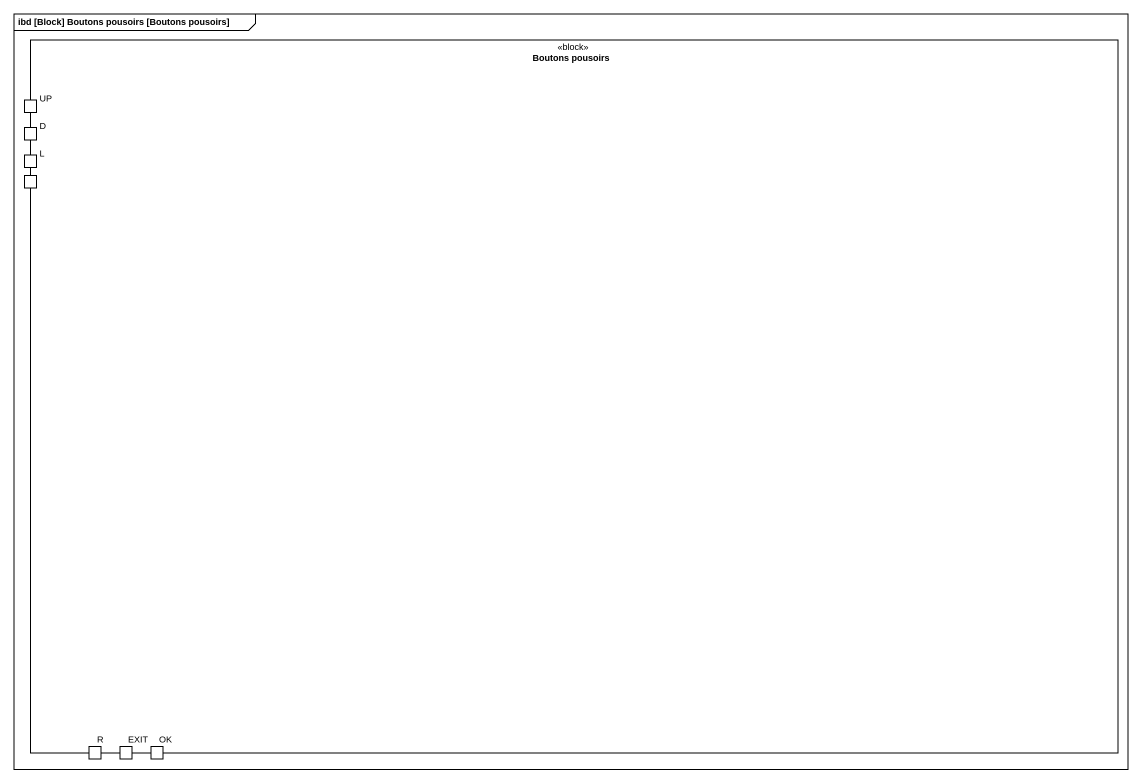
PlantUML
@startuml
mainframe ibd [Block] Boutons pousoirs [Boutons pousoirs]
rectangle "Boutons pousoirs" as Boutons_pousoirs <<block>> {
  port "UP" as UP_
  port D
  port L
  port " " as port1
  port R
  port EXIT
  port OK
}
@enduml
